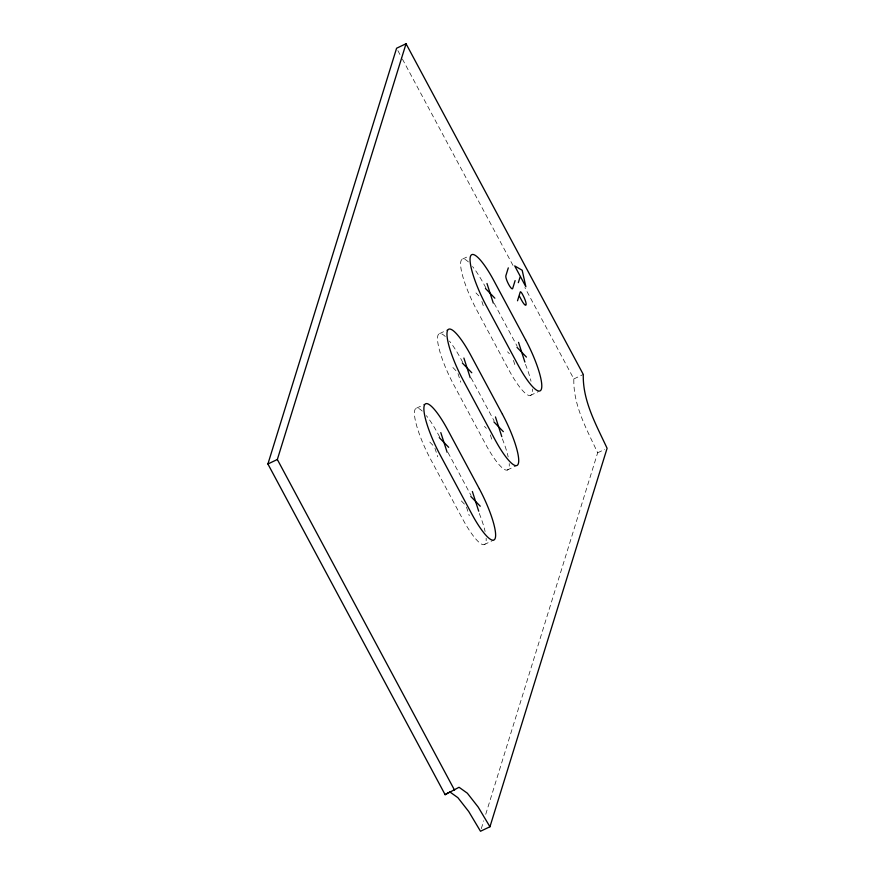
<?xml version="1.0" encoding="UTF-8"?>
<svg xmlns="http://www.w3.org/2000/svg" width="875" height="875" viewBox="0 0 875 875"><rect width="100%" height="100%" fill="white"/><g stroke="black" fill="none" stroke-linecap="round" stroke-linejoin="round"><path stroke-width="0.66" stroke-dasharray="4.38 3.28" d="M481.305 828.636L483.733 820.805M485.745 814.286L597.658 452.791C586.862 429.494 573.103 405.333 573.836 378.93L524.858 287.547M462.634 259.033L468.541 256.233M439.556 333.605L447.825 329.678M416.467 408.177L424.736 404.25M530.316 395.456L538.584 391.53M573.836 378.93L583.286 374.445M507.238 470.028L515.495 466.102M597.658 452.791L604.734 449.422M484.148 544.611L493.598 540.116M475.978 292.928L478.811 295.848M507.544 351.816L509.425 353.762M452.9 367.5L457.614 372.378M484.455 426.387L486.347 428.334M429.811 442.072L434.525 446.95M461.377 500.959L465.15 504.864M397.884 50.641L401.756 57.859M402.402 59.062L513.253 265.902M485.833 287.777L484.542 285.37A42.798 9.034 64.6 0 0 472.544 266.514M494.211 303.395L516.108 344.258A42.798 9.034 64.6 0 1 517.245 346.413M462.744 362.348L461.464 359.942A42.798 9.034 64.6 0 0 449.455 341.086M471.122 377.978L493.019 418.83A42.798 9.034 64.6 0 1 494.156 420.984M439.666 436.92L438.375 434.525A42.798 9.034 64.6 0 0 426.366 415.658M448.033 452.55L469.941 493.413A42.798 9.034 64.6 0 1 471.067 495.556M513.45 360.38L515.43 366.538M481.884 301.492L483.875 307.65M490.361 434.952L492.352 441.109M458.008 373.603L460.786 382.222M466.484 507.073L469.263 515.681M434.93 448.175L437.708 456.794M422.242 411.086A42.798 9.034 64.6 0 0 414.969 418.545A42.798 9.034 64.6 0 0 430.686 459.375L462.241 518.262A42.798 9.034 64.6 0 0 486.139 538.169M479.281 513.472A42.798 9.034 64.6 0 1 485.1 531.497M445.32 336.514A42.798 9.034 64.6 0 0 438.058 343.973A42.798 9.034 64.6 0 0 453.764 384.803L485.33 443.691A42.798 9.034 64.6 0 0 509.228 463.597M502.37 438.9A42.798 9.034 64.6 0 1 508.178 456.925M468.409 261.942A42.798 9.034 64.6 0 0 461.147 269.402A42.798 9.034 64.6 0 0 476.853 310.231L508.408 369.119A42.798 9.034 64.6 0 0 532.306 389.025M525.459 364.328A42.798 9.034 64.6 0 1 531.016 381.248"/><path stroke-width="1.31" d="M489.945 826.766L478.177 807.056L467.327 793.188L459.047 787.27L445.134 794.686L267.903 463.991L396.594 48.234L406.044 43.75L583.286 374.445C582.553 400.848 596.302 425.009 607.097 448.295L489.945 826.766L480.495 831.25L468.738 811.541L457.887 797.672L449.597 791.755M454.584 790.202L277.342 459.495L406.044 43.75M508.298 267.87L505.848 275.767A7.405 1.564 64.6 0 0 508.594 284.288A7.405 1.564 64.6 0 0 512.673 288.498L515.112 280.602M518.328 282.68L520.297 276.347L525.875 286.77L522.178 270.244L514.708 265.923L519.892 275.603M517.519 300.77L520.242 291.987A4.014 0.842 64.6 0 1 522.452 294.273L523.031 295.356A8.247 1.739 64.6 0 1 526.094 304.85A8.247 1.739 64.6 0 1 521.544 300.147L519.509 296.352M445.134 794.686L448.481 792.487M267.903 463.991L277.342 459.495M485.428 288.433L494.856 298.189M516.994 347.331L526.422 357.077M462.339 363.016L471.778 372.761M493.905 421.903L503.333 431.648M439.261 437.587L448.689 447.333M470.816 496.475L480.255 506.22M518.525 342.355L524.88 362.053M486.97 283.467L493.314 303.166M495.447 416.927L501.791 436.625M463.881 358.039L470.236 377.738M472.358 491.498L478.713 511.197M440.803 432.611L447.147 452.309M525.547 339.773L493.992 280.886A42.798 9.034 64.6 0 0 470.422 256.506A42.798 9.034 64.6 0 0 486.292 305.747L517.858 364.634A42.798 9.034 64.6 0 0 541.428 389.003A42.798 9.034 64.6 0 0 525.547 339.773M502.469 414.345L470.903 355.458A42.798 9.034 64.6 0 0 447.333 331.078A42.798 9.034 64.6 0 0 463.214 380.319L494.769 439.206A42.798 9.034 64.6 0 0 518.35 463.586A42.798 9.034 64.6 0 0 502.469 414.345M479.38 488.917L447.825 430.03A42.798 9.034 64.6 0 0 424.244 405.661A42.798 9.034 64.6 0 0 440.125 454.891L471.691 513.778A42.798 9.034 64.6 0 0 495.261 538.158A42.798 9.034 64.6 0 0 479.38 488.917"/></g></svg>
